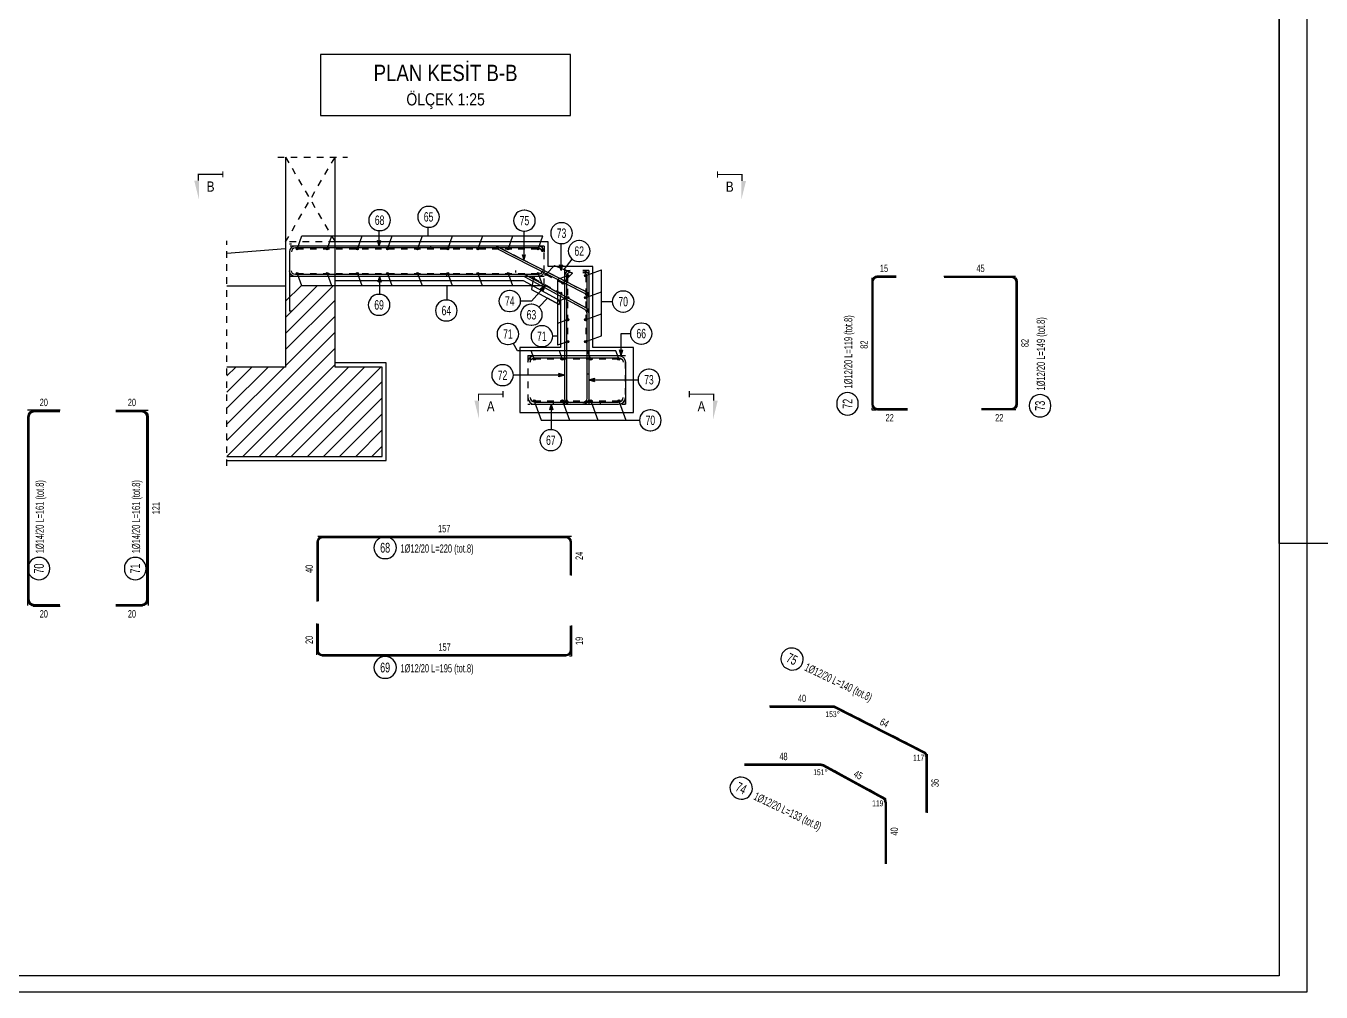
# Model space of a CAD drawing. Header units: metres. Extents: x 419734 to 420376, y 4564732 to 4565123.
# Drawn here: x 419870.79 to 419890.7, y 4564732.46 to 4564747.31 of the extents above; entities that cross this region are included whole.
import ezdxf
from ezdxf.enums import TextEntityAlignment as Align

# ---------------------------------------------------------------- set-up
doc = ezdxf.new("R2010")
doc.units = ezdxf.units.M
for name, pattern in [('ACA_TRATTO1', [1.5, 1, -0.5]), ('CONTINUA', [0]), ('HIDDEN', [0.5, 0.3, -0.2]), ('NASCOSTA', [0.375, 0.25, -0.125]), ('PUNTEGGIATA2', [0.125, 0, -0.125])]:
    doc.linetypes.add(name, pattern=pattern)
for name, color, linetype in [("07-ENTITA' COPRENTE", 7, 'Continuous'), ('07-TITOLI', 4, 'CONTINUA'), ('07_Ferri', 7, 'Continuous'), ('07_Richiami', 7, 'Continuous'), ('07_Tondini', 1, 'Continuous'), ('SW_MAGRONE', 2, 'Continuous'), ('SW_MAGRONE-1', 2, 'HIDDEN'), ('SW_QUOTE', 1, 'Continuous'), ('SW_SEZIONI_CARPENTERIA', 4, 'Continuous'), ('SW_SOTTILE_02', 1, 'Continuous'), ('SW_TESTI', 2, 'Continuous'), ('SW_TRATT_GRIGIO', 252, 'NASCOSTA'), ('SW_TRATTEGGIO_252', 252, 'Continuous')]:
    doc.layers.add(name, color=color, linetype=linetype)
doc.layers.add('07_GENERATRICI', color=31, linetype='Continuous', plot=False)
doc.layers.add('07_Poligonale', color=8, linetype='Continuous', plot=False)
doc.styles.add('ACA_1', font='ARIALN.TTF')
doc.styles.add('ITALFERR', font='romans.shx', dxfattribs={"width": 0.8})
doc.styles.add('SWS', font='ARIALN.TTF')

# ---------------------------------------------------------------- blocks, each defined once
blk = doc.blocks.new('*U1787')
at = {"layer": 'SW_QUOTE', "const_width": 0.0003}
blk.add_lwpolyline([(0, 0), (-0.006, 0), (-0.006, -0.00159)], dxfattribs=at)
at = {"layer": 'SW_QUOTE', "const_width": 0.0003, "flags": 128}
blk.add_lwpolyline([(0, 0.00075), (0, -0.00075)], dxfattribs=at)
at = {"layer": 'SW_QUOTE'}
blk.add_solid([(-0.00585, -0.00159), (-0.00701, -0.00159), (-0.00585, -0.00624)], dxfattribs=at)
at = {"layer": 'SW_TESTI', "style": 'SWS'}
for tag, p in [('RIF_DOC_SEC', (-0.003, 0.0055)), ('RIF_DOC', (-0.003, 0.0025))]:
    blk.add_attdef(tag, text='', height=0.002, dxfattribs=at).set_placement(p, align=Align.MIDDLE)
at = {"layer": 'SW_TESTI', "color": 3, "style": 'SWS'}
blk.add_attdef('SEZ', text='', height=0.0025, dxfattribs=at).set_placement((-0.003, -0.003), align=Align.MIDDLE)
blk = doc.blocks.new('*U1788')
at = {"layer": 'SW_QUOTE', "const_width": 0.0003, "flags": 128}
blk.add_lwpolyline([(0, 0.00075), (0, -0.00075)], dxfattribs=at)
at = {"layer": 'SW_QUOTE', "const_width": 0.0003}
blk.add_lwpolyline([(0, 0), (0.006, 0), (0.006, -0.00159)], dxfattribs=at)
at = {"layer": 'SW_QUOTE'}
blk.add_solid([(0.00585, -0.00159), (0.00701, -0.00159), (0.00585, -0.00624)], dxfattribs=at)
at = {"layer": 'SW_TESTI', "style": 'SWS'}
for tag, p in [('RIF_DOC_SEC', (0.003, 0.0055)), ('RIF_DOC', (0.003, 0.0025))]:
    blk.add_attdef(tag, text='', height=0.002, dxfattribs=at).set_placement(p, align=Align.MIDDLE)
at = {"layer": 'SW_TESTI', "color": 3, "style": 'SWS'}
blk.add_attdef('SEZ', text='', height=0.0025, dxfattribs=at).set_placement((0.003, -0.003), align=Align.MIDDLE)
blk = doc.blocks.new('*U1789')
at = {"layer": 'SW_QUOTE', "const_width": 0.0003}
blk.add_lwpolyline([(0, 0), (-0.006, 0), (-0.006, -0.00159)], dxfattribs=at)
at = {"layer": 'SW_QUOTE', "const_width": 0.0003, "flags": 128}
blk.add_lwpolyline([(0, 0.00075), (0, -0.00075)], dxfattribs=at)
at = {"layer": 'SW_QUOTE'}
blk.add_solid([(-0.00585, -0.00159), (-0.00701, -0.00159), (-0.00585, -0.00624)], dxfattribs=at)
at = {"layer": 'SW_TESTI', "style": 'SWS'}
for tag, p in [('RIF_DOC_SEC', (-0.003, 0.0055)), ('RIF_DOC', (-0.003, 0.0025))]:
    blk.add_attdef(tag, text='', height=0.002, dxfattribs=at).set_placement(p, align=Align.MIDDLE)
at = {"layer": 'SW_TESTI', "color": 3, "style": 'SWS'}
blk.add_attdef('SEZ', text='', height=0.0025, dxfattribs=at).set_placement((-0.003, -0.003), align=Align.MIDDLE)
blk = doc.blocks.new('*U1790')
at = {"layer": 'SW_QUOTE', "const_width": 0.0003, "flags": 128}
blk.add_lwpolyline([(0, 0.00075), (0, -0.00075)], dxfattribs=at)
at = {"layer": 'SW_QUOTE', "const_width": 0.0003}
blk.add_lwpolyline([(0, 0), (0.006, 0), (0.006, -0.00159)], dxfattribs=at)
at = {"layer": 'SW_QUOTE'}
blk.add_solid([(0.00585, -0.00159), (0.00701, -0.00159), (0.00585, -0.00624)], dxfattribs=at)
at = {"layer": 'SW_TESTI', "style": 'SWS'}
for tag, p in [('RIF_DOC_SEC', (0.003, 0.0055)), ('RIF_DOC', (0.003, 0.0025))]:
    blk.add_attdef(tag, text='', height=0.002, dxfattribs=at).set_placement(p, align=Align.MIDDLE)
at = {"layer": 'SW_TESTI', "color": 3, "style": 'SWS'}
blk.add_attdef('SEZ', text='', height=0.0025, dxfattribs=at).set_placement((0.003, -0.003), align=Align.MIDDLE)
blk = doc.blocks.new('STC_TCA_071481033441130212000102', base_point=(44.0855, 6.619))
at = {"color": 0}
blk.add_lwpolyline([(44.1121, 6.6802, 1), (44.0545, 6.56), (44.059, 6.5578, 1), (44.1166, 6.678), (44.1121, 6.6802)], format="xyb", dxfattribs=at)
blk = doc.blocks.new('STC_TCA_071481033445130212000102', base_point=(43.8563, 6.0425))
at = {"color": 0}
blk.add_lwpolyline([(43.8828, 6.1037, 1), (43.8253, 5.9835), (43.8298, 5.9813, 1), (43.8873, 6.1015), (43.8828, 6.1037)], format="xyb", dxfattribs=at)
blk = doc.blocks.new('STC_TCA_07148109001130212000102', base_point=(218.3379, -197.6646))
at = {"color": 0}
blk.add_lwpolyline([(218.2713, -197.6671, 1), (218.4045, -197.6671), (218.4045, -197.6621, 1), (218.2713, -197.6621), (218.2713, -197.6671)], format="xyb", dxfattribs=at)
blk = doc.blocks.new('STC_TCA_07148100130212000102', base_point=(11.1184, 11.2817))
at = {"color": 0}
blk.add_lwpolyline([(11.1159, 11.3484, 1), (11.1159, 11.2151), (11.1209, 11.2151, 1), (11.1209, 11.3484), (11.1159, 11.3484)], format="xyb", dxfattribs=at)
blk = doc.blocks.new('STC_TCA_07148109000130212000102', base_point=(15.7557, 7.4799))
at = {"color": 0}
blk.add_lwpolyline([(15.6891, 7.4774, 1), (15.8223, 7.4774), (15.8223, 7.4824, 1), (15.6891, 7.4824), (15.6891, 7.4774)], format="xyb", dxfattribs=at)
blk = doc.blocks.new('ACA_T1400200101171Continuous1000112500200011')
at = {"linetype": 'ByBlock'}
h = blk.add_hatch(color=1, dxfattribs=at)
edge = h.paths.add_edge_path(flags=0)
edge.add_arc((0, 0), 0.007, 0, 360)
at = {"color": 0, "linetype": 'ByBlock'}
blk.add_circle((0, 0), 0.007, dxfattribs=at)
blk = doc.blocks.new('ACA_T1200200101171Continuous1000112500200011')
at = {"linetype": 'ByBlock'}
h = blk.add_hatch(color=1, dxfattribs=at)
edge = h.paths.add_edge_path(flags=0)
edge.add_arc((0, 0), 0.006, 0, 360)
at = {"color": 0, "linetype": 'ByBlock'}
blk.add_circle((0, 0), 0.006, dxfattribs=at)
blk = doc.blocks.new('STC_TCA_07147100130213000102', base_point=(21.4863, 10.4237))
at = {"color": 0}
blk.add_lwpolyline([(21.4838, 10.4879, 1), (21.4838, 10.3595), (21.4888, 10.3595, 1), (21.4888, 10.4879), (21.4838, 10.4879)], format="xyb", dxfattribs=at)
blk = doc.blocks.new('STC_TCA_07147100130214000102', base_point=(14.2588, 10.4237))
at = {"color": 0}
blk.add_lwpolyline([(14.2563, 10.4879, 1), (14.2563, 10.3595), (14.2613, 10.3595, 1), (14.2613, 10.4879), (14.2563, 10.4879)], format="xyb", dxfattribs=at)
blk = doc.blocks.new('*U1781')
at = {"layer": 'SW_TESTI', "color": 3, "style": 'ITALFERR', "width": 0.8}
for tag, p in [('EVENTUALE_1', (0, -0.6)), ('EVENTUALE_2', (0, -1.25))]:
    blk.add_attdef(tag, text='', height=0.3, dxfattribs=at).set_placement(p, align=Align.CENTER)
at = {"layer": 'SW_TESTI', "color": 2, "style": 'ITALFERR', "width": 0.8}
blk.add_attdef('EVENTUALE_3', text='', height=0.3, dxfattribs=at).set_placement((0, -1.9), align=Align.CENTER)
at = {"color": 255}
blk.add_wipeout([(-3.072, 1.5), (-3.072, 0), (3.072, 0), (3.072, 1.5)], dxfattribs=at).dxf.layer = "07-ENTITA' COPRENTE"
at = {"layer": 'SW_SOTTILE_02', "ltscale": 0.02}
blk.add_lwpolyline([(-3.072, 0), (3.072, 0), (3.072, 1.5), (-3.072, 1.5)], close=True, dxfattribs=at)
at = {"layer": 'SW_TESTI', "color": 3, "style": 'ITALFERR', "width": 0.8}
blk.add_attdef('TITOLO', text='', height=0.4, dxfattribs=at).set_placement((0, 0.85), align=Align.CENTER)
at = {"layer": 'SW_TESTI', "color": 2, "style": 'ITALFERR', "width": 0.8}
blk.add_attdef('SCALA', text='', height=0.3, dxfattribs=at).set_placement((0, 0.25), align=Align.CENTER)
blk = doc.blocks.new('aca_freccia')
blk.add_hatch(color=0).paths.add_polyline_path([(0, 0), (-1.1, 0.32), (-1, 0), (-1.1, -0.32)])
at = {"color": 0}
for p, q in [((0, 0), (-1.1, 0.32)), ((-1, 0), (-1.1, 0.32)), ((0, 0), (-1.1, -0.32)), ((-1.1, -0.32), (-1, 0))]:
    blk.add_line(p, q, dxfattribs=at)

msp = doc.modelspace()

# ---------------------------------------------------------------- hatches: boundary and pattern name
at = {"layer": 'SW_TRATTEGGIO_252'}
h = msp.add_hatch(dxfattribs=at)
h.set_pattern_fill('_USER', color=256, scale=0.175, angle=45, pattern_type=0)
h.set_pattern_definition([(45, (420029.01225, 4564700.31012), (-0.12374369, 0.12374369), [])])
h.paths.add_polyline_path([(419876.26665, 4564740.69176), (419876.26665, 4564742.06676), (419875.54167, 4564742.06676), (419875.54167, 4564743.31676), (419874.77919, 4564743.31676), (419874.77919, 4564742.06676), (419873.87917, 4564742.06676), (419873.87917, 4564740.69176)])

# ---------------------------------------------------------------- linework, layer by layer
for points in [[(419806.37598, 4564791.86003), (419890.47598, 4564791.86003), (419890.47598, 4564732.46003), (419806.37598, 4564732.46003)], [(419865.52798, 4564761.94753), (419890.05098, 4564761.94753), (419890.05098, 4564732.71003), (419865.52798, 4564732.71003)]]:
    msp.add_lwpolyline(points, close=True)
at = {"layer": '07_Ferri', "color": 3, "ltscale": 0.025, "flags": 128}
for points in [[(419874.87165, 4564743.95676), (419874.84165, 4564743.95676)], [(419878.75415, 4564743.92676), (419878.72415, 4564743.92676)], [(419878.31707, 4564743.55176), (419878.31707, 4564743.52176)], [(419879.44165, 4564743.55176), (419879.44165, 4564743.52176)], [(419878.75415, 4564743.32676), (419878.72415, 4564743.32676)], [(419874.87165, 4564742.92676), (419874.87165, 4564742.92676), (419874.84165, 4564742.92676)], [(419878.50415, 4564742.24426), (419878.53915, 4564742.24426)], [(419879.44165, 4564742.28914), (419879.41165, 4564742.28914)], [(419879.96915, 4564742.24426), (419880.00415, 4564742.24426)], [(419879.44165, 4564741.95593), (419879.41165, 4564741.95593)], [(419878.50415, 4564741.49426), (419878.53915, 4564741.49426)], [(419878.89157, 4564741.52426), (419878.89157, 4564741.52426), (419878.89157, 4564741.49426)], [(419879.61665, 4564741.52426), (419879.61665, 4564741.49426)], [(419879.96915, 4564741.49426), (419879.96915, 4564741.49426), (419880.00415, 4564741.49426)]]:
    msp.add_lwpolyline(points, dxfattribs=at)
at = {"layer": '07_Ferri', "color": 3, "flags": 128}
for points in [[(419878.75415, 4564743.92676), (419878.75415, 4564743.83676, 0.41421356), (419878.66415, 4564743.92676), (419874.93165, 4564743.92676, 0.41421356), (419874.84165, 4564743.83676), (419874.84165, 4564742.92676)], [(419879.44165, 4564743.14571, 0.28213407), (419879.39248, 4564743.22592), (419878.035, 4564743.91692, 0.11825927), (419877.99417, 4564743.92672), (419877.01576, 4564743.92672)], [(419878.75415, 4564743.54801, -0.41421356), (419878.66415, 4564743.45801), (419874.93165, 4564743.45801, -0.41421356), (419874.84165, 4564743.54801)], [(419879.44165, 4564743.14571), (419879.44165, 4564742.89801, 0.27443161), (419879.39476, 4564742.97702), (419878.47839, 4564743.47697, 0.12551432), (419878.43529, 4564743.48796), (419877.25799, 4564743.48796)], [(419879.15665, 4564743.55176, 0.41421356), (419879.06665, 4564743.46176), (419879.06665, 4564741.58426, 0.41421356), (419879.15665, 4564741.49426)], [(419879.44165, 4564743.55176), (419879.35157, 4564743.55176, -0.41421356), (419879.44157, 4564743.46176), (419879.44157, 4564741.58426, -0.41421356), (419879.35157, 4564741.49426)], [(419878.50415, 4564742.24426), (419878.50415, 4564742.13926, -0.41421356), (419878.60915, 4564742.24426), (419879.89915, 4564742.24426, -0.41421356), (419880.00415, 4564742.13926), (419880.00415, 4564741.49426)], [(419878.50415, 4564741.59926, 0.41421356), (419878.60915, 4564741.49426), (419879.89915, 4564741.49426, 0.41421356), (419880.00415, 4564741.59926)]]:
    msp.add_lwpolyline(points, format="xyb", dxfattribs=at)
at = {"layer": '07_Ferri', "color": 3, "ltscale": 0.025, "flags": 128}
for points in [[(419878.72415, 4564743.92676), (419878.72415, 4564743.83676, 0.41421356), (419878.66415, 4564743.89676), (419874.93165, 4564743.89676, 0.41421356), (419874.87165, 4564743.83676)], [(419879.41165, 4564743.14571, 0.28213407), (419879.37887, 4564743.19918), (419878.02139, 4564743.89019, 0.11825927), (419877.99417, 4564743.89672), (419877.01576, 4564743.89672), (419877.01576, 4564743.92672)], [(419878.72415, 4564743.54801, -0.41421356), (419878.66415, 4564743.48801), (419874.93165, 4564743.48801, -0.41421356), (419874.87165, 4564743.54801)], [(419879.41165, 4564743.14571), (419879.41165, 4564742.89801, 0.27443161), (419879.38039, 4564742.95068), (419878.46403, 4564743.45063, 0.12551432), (419878.43529, 4564743.45796), (419877.25799, 4564743.45796), (419877.25799, 4564743.48796)], [(419879.15665, 4564743.52176, 0.41421356), (419879.09665, 4564743.46176), (419879.09665, 4564741.58426, 0.41421356), (419879.15665, 4564741.52426)], [(419879.44165, 4564743.52176), (419879.35157, 4564743.52176, -0.41421356), (419879.41157, 4564743.46176), (419879.41157, 4564741.58426, -0.41421356), (419879.35157, 4564741.52426)], [(419878.53915, 4564742.24426), (419878.53915, 4564742.13926, -0.41421356), (419878.60915, 4564742.20926), (419879.89915, 4564742.20926, -0.41421356), (419879.96915, 4564742.13926)], [(419878.53915, 4564741.59926, 0.41421356), (419878.60915, 4564741.52926), (419879.89915, 4564741.52926, 0.41421356), (419879.96915, 4564741.59926)]]:
    msp.add_lwpolyline(points, format="xyb", dxfattribs=at)
at = {"layer": '07_Ferri', "color": 7, "flags": 128}
for points in [[(419884.16618, 4564743.46503), (419883.88118, 4564743.46503, 0.41421356), (419883.79118, 4564743.37503), (419883.79118, 4564741.49753, 0.41421356), (419883.88118, 4564741.40753), (419884.34118, 4564741.40753)], [(419884.9006, 4564743.46503), (419885.9351, 4564743.46503, -0.41421356), (419886.0251, 4564743.37503), (419886.0251, 4564741.49753, -0.41421356), (419885.9351, 4564741.40753), (419885.4751, 4564741.40753)], [(419871.31523, 4564741.40433), (419870.92023, 4564741.40433, 0.41421356), (419870.81523, 4564741.29933), (419870.81523, 4564738.49683, 0.41421356), (419870.92023, 4564738.39183), (419871.31523, 4564738.39183)], [(419872.16981, 4564741.40433), (419872.56481, 4564741.40433, -0.41421356), (419872.66981, 4564741.29933), (419872.66981, 4564738.49683, -0.41421356), (419872.56481, 4564738.39183), (419872.16981, 4564738.39183)], [(419879.17541, 4564738.86488), (419879.17541, 4564739.37488, 0.41421356), (419879.08541, 4564739.46488), (419875.35291, 4564739.46488, 0.41421356), (419875.26291, 4564739.37488), (419875.26291, 4564738.46488)], [(419879.17541, 4564738.09271), (419879.17541, 4564737.71396, -0.41421356), (419879.08541, 4564737.62396), (419875.35291, 4564737.62396, -0.41421356), (419875.26291, 4564737.71396), (419875.26291, 4564738.12271)], [(419884.64478, 4564735.21776), (419884.64478, 4564736.07434, 0.28213407), (419884.59561, 4564736.15454), (419883.23813, 4564736.84555, 0.11825927), (419883.1973, 4564736.85534), (419882.21889, 4564736.85534)], [(419884.01724, 4564734.43095), (419884.01724, 4564735.37303, 0.2744392), (419883.97034, 4564735.45204), (419883.05396, 4564735.95196, 0.12550715), (419883.01086, 4564735.96296), (419881.83356, 4564735.96296)]]:
    msp.add_lwpolyline(points, format="xyb", dxfattribs=at)
at = {"layer": '07_Ferri', "color": 7, "ltscale": 0.025, "flags": 128}
for points, const_width in [([(419884.16618, 4564743.45003), (419883.88118, 4564743.45003, 0.41421356), (419883.80618, 4564743.37503), (419883.80618, 4564741.49753, 0.41421356), (419883.88118, 4564741.42253), (419884.34118, 4564741.42253)], 0.03), ([(419884.9006, 4564743.45003), (419885.9351, 4564743.45003, -0.41421356), (419886.0101, 4564743.37503), (419886.0101, 4564741.49753, -0.41421356), (419885.9351, 4564741.42253), (419885.4751, 4564741.42253)], 0.03), ([(419871.31523, 4564741.38683), (419870.92023, 4564741.38683, 0.41421356), (419870.83273, 4564741.29933), (419870.83273, 4564738.49683, 0.41421356), (419870.92023, 4564738.40933), (419871.31523, 4564738.40933)], 0.035), ([(419872.16981, 4564741.38683), (419872.56481, 4564741.38683, -0.41421356), (419872.65231, 4564741.29933), (419872.65231, 4564738.49683, -0.41421356), (419872.56481, 4564738.40933), (419872.16981, 4564738.40933)], 0.035), ([(419879.16041, 4564738.86488), (419879.16041, 4564739.37488, 0.41421356), (419879.08541, 4564739.44988), (419875.35291, 4564739.44988, 0.41421356), (419875.27791, 4564739.37488), (419875.27791, 4564738.46488)], 0.03), ([(419879.16041, 4564738.09271), (419879.16041, 4564737.71396, -0.41421356), (419879.08541, 4564737.63896), (419875.35291, 4564737.63896, -0.41421356), (419875.27791, 4564737.71396), (419875.27791, 4564738.12271)], 0.03), ([(419884.62978, 4564735.21776), (419884.62978, 4564736.07434, 0.28213407), (419884.58881, 4564736.14117), (419883.23133, 4564736.83218, 0.11825927), (419883.1973, 4564736.84034), (419882.21889, 4564736.84034)], 0.03), ([(419884.00224, 4564734.43095), (419884.00224, 4564735.37303, 0.2744392), (419883.96316, 4564735.43887), (419883.04678, 4564735.9388, 0.12550715), (419883.01086, 4564735.94796), (419881.83356, 4564735.94796)], 0.03)]:
    msp.add_lwpolyline(points, format="xyb", dxfattribs=dict(at, const_width=const_width))
at = {"layer": '07_GENERATRICI', "color": 2, "linetype": 'ACA_TRATTO1', "ltscale": 0.025}
for p, q in [((419874.95737, 4564743.88179), (419878.66415, 4564743.88179)), ((419874.95737, 4564743.50301), (419878.66415, 4564743.50301)), ((419878.58938, 4564743.4335), (419879.01172, 4564743.20308)), ((419878.77905, 4564743.48768), (419879.04195, 4564743.35386))]:
    msp.add_line(p, q, dxfattribs=at)
at = {"layer": '07_GENERATRICI', "color": 8, "linetype": 'ACA_TRATTO1', "ltscale": 0.025}
for p, q in [((419879.1148, 4564743.47099), (419879.1148, 4564742.45755)), ((419879.39415, 4564743.47178), (419879.39415, 4564742.45612)), ((419878.60244, 4564742.19177), (419879.90444, 4564742.19177)), ((419878.60244, 4564741.54674), (419879.90444, 4564741.54674))]:
    msp.add_line(p, q, dxfattribs=at)
at = {"layer": '07_Poligonale', "linetype": 'PUNTEGGIATA2', "ltscale": 0.025, "flags": 128}
for points in [[(419878.75415, 4564743.32676), (419878.75415, 4564743.92676), (419874.84165, 4564743.92676), (419874.84165, 4564742.92676)], [(419879.44165, 4564743.20089), (419878.01576, 4564743.92672), (419877.01576, 4564743.92672)], [(419878.75415, 4564743.45801), (419874.84165, 4564743.45801)], [(419879.44165, 4564743.20089), (419879.44165, 4564742.95143), (419878.45824, 4564743.48796), (419877.25799, 4564743.48796)], [(419879.06665, 4564743.55176), (419879.06665, 4564741.49426)], [(419879.44165, 4564743.55176), (419879.44157, 4564743.55176), (419879.44157, 4564741.49426)], [(419884.16618, 4564743.46503), (419883.79118, 4564743.46503), (419883.79118, 4564741.40753), (419884.34118, 4564741.40753)], [(419884.9006, 4564743.46503), (419886.0251, 4564743.46503), (419886.0251, 4564741.40753), (419885.4751, 4564741.40753)], [(419878.50415, 4564742.24426), (419880.00415, 4564742.24426)], [(419878.50415, 4564742.24426), (419878.50415, 4564741.49426), (419880.00415, 4564741.49426), (419880.00415, 4564742.24426)], [(419871.31523, 4564741.40433), (419870.81523, 4564741.40433), (419870.81523, 4564738.39183), (419871.31523, 4564738.39183)], [(419872.16981, 4564741.40433), (419872.66981, 4564741.40433), (419872.66981, 4564738.39183), (419872.16981, 4564738.39183)], [(419879.17541, 4564738.86488), (419879.17541, 4564739.46488), (419875.26291, 4564739.46488), (419875.26291, 4564738.46488)], [(419879.17541, 4564738.09271), (419879.17541, 4564737.62396), (419875.26291, 4564737.62396), (419875.26291, 4564738.12271)], [(419884.64478, 4564735.21776), (419884.64478, 4564736.12951), (419883.21889, 4564736.85534), (419882.21889, 4564736.85534)], [(419884.01724, 4564734.43095), (419884.01724, 4564735.42645), (419883.03381, 4564735.96296), (419881.83356, 4564735.96296)]]:
    msp.add_lwpolyline(points, dxfattribs=at)
at = {"layer": '07_Richiami'}
for p, q in [((419874.9625, 4564743.89589), (419875.03052, 4564744.08276)), ((419875.42585, 4564743.89589), (419875.49387, 4564744.08276)), ((419875.8892, 4564743.89589), (419875.95721, 4564744.08276)), ((419876.35254, 4564743.89589), (419876.42056, 4564744.08276)), ((419876.81589, 4564743.89589), (419876.88391, 4564744.08276)), ((419877.27924, 4564743.89589), (419877.34726, 4564744.08276)), ((419877.74259, 4564743.89589), (419877.81061, 4564744.08276)), ((419878.20594, 4564743.89589), (419878.27395, 4564744.08276)), ((419878.66928, 4564743.89589), (419878.7373, 4564744.08276)), ((419878.78942, 4564743.49852), (419878.91433, 4564743.62913)), ((419874.9625, 4564743.48891), (419875.02472, 4564743.31798)), ((419875.42585, 4564743.48891), (419875.48806, 4564743.31798)), ((419875.8892, 4564743.48891), (419875.95141, 4564743.31798)), ((419876.35254, 4564743.48891), (419876.41476, 4564743.31798)), ((419876.81589, 4564743.48891), (419876.87811, 4564743.31798)), ((419877.27924, 4564743.48891), (419877.34146, 4564743.31798)), ((419877.74259, 4564743.48891), (419877.8048, 4564743.31798)), ((419878.20594, 4564743.48891), (419878.26815, 4564743.31798)), ((419878.58704, 4564743.41869), (419878.56218, 4564743.26111)), ((419878.66928, 4564743.48891), (419878.7315, 4564743.31798)), ((419879.09835, 4564743.46501), (419878.95837, 4564743.41406)), ((419879.05231, 4564743.3647), (419879.18954, 4564743.50818)), ((419879.4106, 4564743.47777), (419879.63876, 4564743.56081)), ((419879.4106, 4564743.13922), (419879.63876, 4564743.22226)), ((419879.09835, 4564743.12719), (419878.95837, 4564743.07624)), ((419879.00938, 4564743.18827), (419878.98403, 4564743.02759)), ((419879.4106, 4564742.80066), (419879.63876, 4564742.88371)), ((419879.09835, 4564742.78938), (419878.95837, 4564742.73843)), ((419879.09835, 4564742.45156), (419878.95837, 4564742.40061)), ((419879.4106, 4564742.46211), (419879.63876, 4564742.54515)), ((419878.59646, 4564742.20822), (419878.55753, 4564742.31517)), ((419879.02954, 4564742.20822), (419878.99062, 4564742.31517)), ((419879.46263, 4564742.20822), (419879.4237, 4564742.31517)), ((419879.89572, 4564742.20822), (419879.85679, 4564742.31517)), ((419878.60843, 4564741.5303), (419878.71107, 4564741.24831)), ((419879.04243, 4564741.5303), (419879.14507, 4564741.24831)), ((419879.47643, 4564741.5303), (419879.57907, 4564741.24831)), ((419879.91043, 4564741.5303), (419880.01306, 4564741.24831))]:
    msp.add_line(p, q, dxfattribs=at)
at = {"layer": '07_Richiami', "flags": 128}
for points in [[(419876.97263, 4564744.08276), (419876.97263, 4564744.21443)], [(419875.03052, 4564744.08276), (419878.7373, 4564744.08276)], [(419876.22025, 4564743.92676), (419876.22025, 4564744.16325)], [(419878.4462, 4564743.70761), (419878.4462, 4564744.15649)], [(419879.01607, 4564743.55176), (419879.01607, 4564743.96399)], [(419878.91433, 4564743.62913), (419879.18855, 4564743.50861), (419879.06219, 4564743.56414), (419879.18783, 4564743.72329)], [(419876.22431, 4564743.45801), (419876.22431, 4564743.18271)], [(419878.95837, 4564743.41406), (419878.95837, 4564742.40061)], [(419879.63876, 4564742.54515), (419879.63876, 4564743.56081)], [(419875.02472, 4564743.31798), (419878.7315, 4564743.31798)], [(419877.25856, 4564743.31798), (419877.25856, 4564743.09595)], [(419878.77307, 4564743.3162), (419878.563, 4564743.08048), (419878.39318, 4564743.08048)], [(419878.56218, 4564743.26111), (419878.98403, 4564743.02759), (419878.80455, 4564743.12781), (419878.67544, 4564742.98846)], [(419879.63876, 4564743.07327), (419879.80315, 4564743.07327)], [(419879.85679, 4564742.31517), (419878.34462, 4564742.31517), (419878.28085, 4564742.43306)], [(419878.95837, 4564742.54107), (419878.88676, 4564742.54107)], [(419879.94028, 4564742.24426), (419879.94028, 4564742.58105), (419880.08071, 4564742.58105)], [(419879.06665, 4564741.94264), (419878.28315, 4564741.94264)], [(419879.44157, 4564741.8718), (419880.19921, 4564741.8718)], [(419878.86407, 4564741.49426), (419878.86407, 4564741.1031)], [(419878.71107, 4564741.24831), (419880.22097, 4564741.24831)]]:
    msp.add_lwpolyline(points, dxfattribs=at)
at = {"layer": 'SW_MAGRONE', "color": 8}
for p, q in [((419873.87917, 4564743.81676), (419874.77919, 4564743.88676)), ((419873.87917, 4564743.31676), (419874.77919, 4564743.31676)), ((419876.32915, 4564742.12926), (419875.54167, 4564742.12926)), ((419876.32915, 4564740.62926), (419876.32915, 4564742.12926)), ((419873.87917, 4564740.62926), (419876.32915, 4564740.62926))]:
    msp.add_line(p, q, dxfattribs=at)
for points in [[(419874.77919, 4564745.29426), (419874.77919, 4564742.06676), (419873.87917, 4564742.06676)], [(419873.87917, 4564740.69176), (419876.26665, 4564740.69176), (419876.26665, 4564742.06676), (419875.54167, 4564742.06676), (419875.54167, 4564745.29426)]]:
    msp.add_lwpolyline(points, dxfattribs=at)
at = {"layer": 'SW_MAGRONE'}
msp.add_lwpolyline([(419875.54167, 4564743.39551), (419878.43457, 4564743.39551), (419879.00415, 4564743.08483), (419879.00415, 4564742.36926), (419878.37915, 4564742.36926), (419878.37915, 4564741.36926), (419880.12915, 4564741.36926), (419880.12915, 4564742.36926), (419879.50415, 4564742.36926), (419879.50415, 4564743.61426), (419878.81665, 4564743.61426), (419878.81665, 4564743.98926), (419875.54167, 4564743.98926)], dxfattribs=at)
at = {"layer": 'SW_MAGRONE-1', "ltscale": 0.3}
msp.add_lwpolyline([(419874.77919, 4564745.29426), (419875.54167, 4564743.98926), (419874.77919, 4564743.98926), (419875.54167, 4564745.29426)], dxfattribs=at)
at = {"layer": 'SW_SEZIONI_CARPENTERIA'}
msp.add_lwpolyline([(419890.05098, 4564791.43503), (419950.67709, 4564791.43503), (419950.67709, 4564739.35479), (419890.05098, 4564739.35479)], close=True, dxfattribs=at)
at = {"layer": 'SW_TRATT_GRIGIO', "ltscale": 0.25}
for p, q in [((419874.66171, 4564745.29426), (419875.73334, 4564745.29426)), ((419873.87917, 4564740.54631), (419873.87917, 4564744.00808))]:
    msp.add_line(p, q, dxfattribs=at)

# ---------------------------------------------------------------- block references
ref = msp.add_blockref('*U1789', (419873.81667, 4564745.02869), dxfattribs=dict(xscale=62.5, yscale=62.5, zscale=62.5))
ref.add_attrib('SEZ', 'B', dxfattribs={"layer": 'SW_TESTI', "color": 3, "height": 0.15625, "style": 'SWS'}).set_placement((419873.62917, 4564744.84119), align=Align.MIDDLE)
ref = msp.add_blockref('*U1790', (419881.42015, 4564745.02619), dxfattribs=dict(xscale=62.5, yscale=62.5, zscale=62.5))
ref.add_attrib('SEZ', 'B', dxfattribs={"layer": 'SW_TESTI', "color": 3, "height": 0.15625, "style": 'SWS'}).set_placement((419881.60765, 4564744.83869), align=Align.MIDDLE)
ref = msp.add_blockref('*U1787', (419878.12132, 4564741.65013), dxfattribs=dict(xscale=62.5, yscale=62.5, zscale=62.5))
ref.add_attrib('SEZ', 'A', dxfattribs={"layer": 'SW_TESTI', "color": 3, "height": 0.15625, "style": 'SWS'}).set_placement((419877.93382, 4564741.46263), align=Align.MIDDLE)
ref = msp.add_blockref('*U1788', (419880.9857, 4564741.65013), dxfattribs=dict(xscale=62.5, yscale=62.5, zscale=62.5))
ref.add_attrib('SEZ', 'A', dxfattribs={"layer": 'SW_TESTI', "color": 3, "height": 0.15625, "style": 'SWS'}).set_placement((419881.1732, 4564741.46263), align=Align.MIDDLE)
at = {"layer": '07_Ferri', "color": 7, "xscale": 2.5, "yscale": 2.5, "zscale": 2.5}
for name, p in [('STC_TCA_07148109001130212000102', (419883.41768, 4564741.50234)), ('STC_TCA_07148109001130212000102', (419886.37673, 4564741.47225)), ('STC_TCA_07148100130212000102', (419876.31143, 4564739.28988)), ('STC_TCA_07148109000130212000102', (419870.99023, 4564738.96922)), ('STC_TCA_07148109000130212000102', (419872.46981, 4564738.96922)), ('STC_TCA_071481033441130212000102', (419882.56533, 4564737.5789)), ('STC_TCA_07148100130212000102', (419876.31143, 4564737.44896)), ('STC_TCA_071481033445130212000102', (419881.78376, 4564735.59462))]:
    msp.add_blockref(name, p, dxfattribs=at)
at = {"layer": '07_Richiami', "color": 7, "xscale": 2.5, "yscale": 2.5, "zscale": 2.5}
for name, p in [('STC_TCA_07147100130213000102', (419876.2265, 4564744.32372)), ('STC_TCA_07147100130213000102', (419876.97888, 4564744.3749)), ('STC_TCA_07147100130213000102', (419878.45245, 4564744.31696)), ('STC_TCA_07147100130213000102', (419879.02232, 4564744.12445)), ('STC_TCA_07147100130213000102', (419879.29352, 4564743.84924)), ('STC_TCA_07147100130214000102', (419878.22646, 4564743.08048)), ('STC_TCA_07147100130213000102', (419879.96987, 4564743.07327)), ('STC_TCA_07147100130214000102', (419876.21806, 4564743.02224)), ('STC_TCA_07147100130214000102', (419877.25231, 4564742.93549)), ('STC_TCA_07147100130214000102', (419878.56013, 4564742.87075)), ('STC_TCA_07147100130214000102', (419878.19825, 4564742.57421)), ('STC_TCA_07147100130214000102', (419878.72004, 4564742.54107)), ('STC_TCA_07147100130213000102', (419880.24743, 4564742.58105)), ('STC_TCA_07147100130214000102', (419878.11644, 4564741.94264)), ('STC_TCA_07147100130213000102', (419880.36593, 4564741.8718)), ('STC_TCA_07147100130213000102', (419880.38769, 4564741.24831)), ('STC_TCA_07147100130214000102', (419878.85782, 4564740.94263))]:
    msp.add_blockref(name, p, dxfattribs=at)
at = {"layer": '07_Richiami', "xscale": 0.078125, "yscale": 0.078125, "zscale": 0.078125}
for p, rotation in [((419876.22025, 4564743.92676), 270), ((419878.4462, 4564743.70761), 270), ((419879.01607, 4564743.55176), 270), ((419876.22431, 4564743.45801), 90), ((419878.77307, 4564743.3162), 48.29153835952503), ((419879.94028, 4564742.24426), 270), ((419879.44157, 4564741.8718), 180), ((419878.86407, 4564741.49426), 90)]:
    msp.add_blockref('aca_freccia', p, dxfattribs=dict(at, rotation=rotation))
msp.add_blockref('aca_freccia', (419879.06665, 4564741.94264), dxfattribs=at)
at = {"layer": '07_Tondini', "xscale": 2.5, "yscale": 2.5, "zscale": 2.5}
for name, p in [('ACA_T1200200101171Continuous1000112500200011', (419874.95737, 4564743.88179)), ('ACA_T1200200101171Continuous1000112500200011', (419875.42072, 4564743.88179)), ('ACA_T1200200101171Continuous1000112500200011', (419875.88407, 4564743.88179)), ('ACA_T1200200101171Continuous1000112500200011', (419876.34741, 4564743.88179)), ('ACA_T1200200101171Continuous1000112500200011', (419876.81076, 4564743.88179)), ('ACA_T1200200101171Continuous1000112500200011', (419877.27411, 4564743.88179)), ('ACA_T1200200101171Continuous1000112500200011', (419877.73746, 4564743.88179)), ('ACA_T1200200101171Continuous1000112500200011', (419878.20081, 4564743.88179)), ('ACA_T1200200101171Continuous1000112500200011', (419878.66415, 4564743.88179)), ('ACA_T1200200101171Continuous1000112500200011', (419874.95737, 4564743.50301)), ('ACA_T1200200101171Continuous1000112500200011', (419875.42072, 4564743.50301)), ('ACA_T1200200101171Continuous1000112500200011', (419875.88407, 4564743.50301)), ('ACA_T1200200101171Continuous1000112500200011', (419876.34741, 4564743.50301)), ('ACA_T1200200101171Continuous1000112500200011', (419876.81076, 4564743.50301)), ('ACA_T1200200101171Continuous1000112500200011', (419877.27411, 4564743.50301)), ('ACA_T1200200101171Continuous1000112500200011', (419877.73746, 4564743.50301)), ('ACA_T1200200101171Continuous1000112500200011', (419878.20081, 4564743.50301)), ('ACA_T1200200101171Continuous1000112500200011', (419878.66415, 4564743.50301)), ('ACA_T1400200101171Continuous1000112500200011', (419878.60244, 4564742.19177)), ('ACA_T1400200101171Continuous1000112500200011', (419879.03553, 4564742.19177)), ('ACA_T1400200101171Continuous1000112500200011', (419879.46862, 4564742.19177)), ('ACA_T1400200101171Continuous1000112500200011', (419879.9017, 4564742.19177)), ('ACA_T1400200101171Continuous1000112500200011', (419878.60244, 4564741.54674)), ('ACA_T1400200101171Continuous1000112500200011', (419879.03644, 4564741.54674)), ('ACA_T1400200101171Continuous1000112500200011', (419879.47044, 4564741.54674)), ('ACA_T1400200101171Continuous1000112500200011', (419879.90444, 4564741.54674))]:
    msp.add_blockref(name, p, dxfattribs=at)
at = {"layer": '07_Tondini'}
for name, p, xscale, yscale, zscale, rotation in [('ACA_T1200200101171Continuous1000112500200011', (419878.58938, 4564743.4335), 2.500000000000001, 2.500000000000001, 2.500000000000001, 331.3838811487087), ('ACA_T1200200101171Continuous1000112500200011', (419878.77905, 4564743.48768), 2.499999999999999, 2.499999999999999, 2.499999999999999, 333.0222690656179), ('ACA_T1400200101171Continuous1000112500200011', (419879.1148, 4564743.47099), 2.5, 2.5, 2.5, 270), ('ACA_T1400200101171Continuous1000112500200011', (419879.39415, 4564743.47178), 2.5, 2.5, 2.5, 270), ('ACA_T1200200101171Continuous1000112500200011', (419879.01172, 4564743.20308), 2.500000000000001, 2.500000000000001, 2.500000000000001, 331.3838811487087), ('ACA_T1200200101171Continuous1000112500200011', (419879.04195, 4564743.35386), 2.499999999999999, 2.499999999999999, 2.499999999999999, 333.0222690656179), ('ACA_T1400200101171Continuous1000112500200011', (419879.1148, 4564743.13318), 2.5, 2.5, 2.5, 270), ('ACA_T1400200101171Continuous1000112500200011', (419879.39415, 4564743.13323), 2.5, 2.5, 2.5, 270), ('ACA_T1400200101171Continuous1000112500200011', (419879.1148, 4564742.79536), 2.5, 2.5, 2.5, 270), ('ACA_T1400200101171Continuous1000112500200011', (419879.39415, 4564742.79468), 2.5, 2.5, 2.5, 270), ('ACA_T1400200101171Continuous1000112500200011', (419879.1148, 4564742.45755), 2.5, 2.5, 2.5, 270), ('ACA_T1400200101171Continuous1000112500200011', (419879.39415, 4564742.45612), 2.5, 2.5, 2.5, 270)]:
    msp.add_blockref(name, p, dxfattribs=dict(at, xscale=xscale, yscale=yscale, zscale=zscale, rotation=rotation))

# ---------------------------------------------------------------- texts
at = {"layer": '07_Ferri', "color": 1, "style": 'ACA_1', "width": 0.8}
for s, p in [('15', (419883.97868, 4564743.58378)), ('45', (419885.46285, 4564743.58378)), ('20', (419871.06523, 4564741.52308)), ('20', (419872.41981, 4564741.52308)), ('22', (419884.06618, 4564741.28878)), ('22', (419885.7501, 4564741.28878)), ('157', (419877.21916, 4564739.58363)), ('20', (419871.06523, 4564738.27308)), ('20', (419872.41981, 4564738.27308)), ('157', (419877.22516, 4564737.76258)), ('40', (419882.71889, 4564736.97409)), ('48', (419882.43369, 4564736.08171))]:
    msp.add_text(s, height=0.1125, dxfattribs=at).set_placement(p, align=Align.MIDDLE_CENTER)
at = {"layer": '07_Ferri', "color": 2, "style": 'ACA_1', "width": 0.8}
for s, rotation, p in [('1%%c12/20 L=119 (tot.8)', 90, (419883.49268, 4564741.73765)), ('1%%c12/20 L=149 (tot.8)', 90, (419886.45173, 4564741.70757)), ('1%%c14/20 L=161 (tot.8)', 90, (419871.06523, 4564739.20453)), ('1%%c14/20 L=161 (tot.8)', 90, (419872.54481, 4564739.20453)), ('1%%c12/20 L=140 (tot.8)', 334.405971, (419882.74516, 4564737.4096)), ('1%%c12/20 L=133 (tot.8)', 334.446674, (419881.9637, 4564735.42545))]:
    msp.add_text(s, height=0.125, rotation=rotation, dxfattribs=at).set_placement(p)
at = {"layer": '07_Ferri', "color": 1, "style": 'ACA_1', "width": 0.8}
for s, rotation, p in [('82', 90, (419883.67243, 4564742.41128)), ('82', 90, (419886.14385, 4564742.43628)), ('121', 90, (419872.78856, 4564739.89808)), ('24', 90, (419879.29416, 4564739.16488)), ('40', 90, (419875.14416, 4564738.96488)), ('20', 90, (419875.14416, 4564737.87334)), ('19', 90, (419879.29416, 4564737.85834)), ('64', 333.022269, (419883.98571, 4564736.59826)), ('45', 331.385499, (419883.5824, 4564735.79895)), ('36', 90, (419884.76353, 4564735.67363)), ('40', 90, (419884.13599, 4564734.9287))]:
    msp.add_text(s, height=0.1125, rotation=rotation, dxfattribs=at).set_placement(p, align=Align.MIDDLE_CENTER)
at = {"layer": '07_Ferri', "color": 3, "style": 'ACA_1', "width": 0.8}
for s, rotation, p in [('72', 90, (419883.49268, 4564741.50234)), ('73', 90, (419886.45173, 4564741.47225)), ('70', 90, (419871.06523, 4564738.96922)), ('71', 90, (419872.54481, 4564738.96922)), ('75', 334.405971, (419882.53293, 4564737.51126)), ('74', 334.446674, (419881.75141, 4564735.52695))]:
    msp.add_text(s, height=0.15, rotation=rotation, dxfattribs=at).set_placement(p, align=Align.CENTER)
for s, p in [('68', (419876.31143, 4564739.21488)), ('69', (419876.31143, 4564737.37396))]:
    msp.add_text(s, height=0.15, dxfattribs=at).set_placement(p, align=Align.CENTER)
at = {"layer": '07_Ferri', "color": 2, "style": 'ACA_1', "width": 0.8}
for s, p in [('1%%c12/20 L=220 (tot.8)', (419876.54674, 4564739.21488)), ('1%%c12/20 L=195 (tot.8)', (419876.54674, 4564737.37396))]:
    msp.add_text(s, height=0.125, dxfattribs=at).set_placement(p)
at = {"layer": '07_Richiami', "color": 3, "style": 'ACA_1', "width": 0.8}
for s, p in [('65', (419876.97888, 4564744.3749)), ('68', (419876.2265, 4564744.32372)), ('75', (419878.45245, 4564744.31696)), ('73', (419879.02232, 4564744.12445)), ('62', (419879.29352, 4564743.84924)), ('69', (419876.21806, 4564743.02224)), ('64', (419877.25231, 4564742.93549)), ('74', (419878.22646, 4564743.08048)), ('70', (419879.96987, 4564743.07327)), ('63', (419878.56013, 4564742.87075)), ('71', (419878.19825, 4564742.57421)), ('71', (419878.72004, 4564742.54107)), ('66', (419880.24743, 4564742.58105)), ('72', (419878.11644, 4564741.94264)), ('73', (419880.36593, 4564741.8718)), ('70', (419880.38769, 4564741.24831)), ('67', (419878.85782, 4564740.94263))]:
    msp.add_text(s, height=0.14375, dxfattribs=at).set_placement(p, align=Align.MIDDLE)
at = {"layer": 'SW_MAGRONE', "color": 1, "style": 'ACA_1', "width": 0.8}
for s, p in [('153°', (419883.1892, 4564736.73157)), ('117°', (419884.53627, 4564736.06299)), ('151°', (419883.00236, 4564735.83962)), ('119°', (419883.90779, 4564735.36149))]:
    msp.add_text(s, height=0.09, dxfattribs=at).set_placement(p, align=Align.MIDDLE_CENTER)

# ---------------------------------------------------------------- next in the draw order: block references
at = {"layer": '07-TITOLI'}
ref = msp.add_blockref('*U1781', (419877.24025, 4564745.93168), dxfattribs=dict(at, xscale=0.625, yscale=0.625, zscale=0.625))
ref.add_attrib('TITOLO', 'PLAN KESİT B-B', dxfattribs={"layer": 'SW_TESTI', "color": 3, "height": 0.25, "style": 'SWS'}).set_placement((419877.24025, 4564746.46293), align=Align.CENTER)
ref.add_attrib('SCALA', 'ÖLÇEK 1:25', dxfattribs={"layer": 'SW_TESTI', "height": 0.1875, "style": 'SWS'}).set_placement((419877.24025, 4564746.08793), align=Align.CENTER)

doc.saveas('drawing.dxf')
